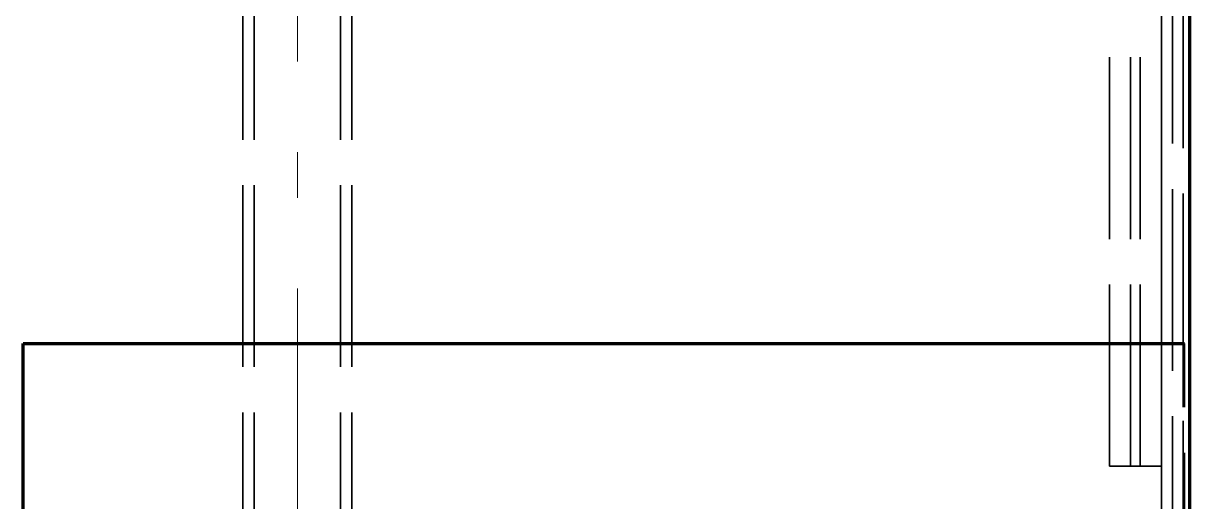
# Model space of a CAD drawing. Header units: millimetres. Extents: x 0 to 2382, y 0 to 420.
# Drawn here: x 283.38 to 309.05, y 266.72 to 277.25 of the extents above; entities that cross this region are included whole.
import ezdxf

# ---------------------------------------------------------------- set-up
doc = ezdxf.new("R2010")
doc.units = ezdxf.units.MM
doc.linetypes.add('IRAM-E-TRAZOS', pattern=[5, 4, -1])
doc.linetypes.add('IRAM-F-TRAZO-PUNTO', pattern=[20, 15, -2, 1, -2])
for name, color, linetype, lineweight in [('01-VISIBLE', 7, 'CONTINUOUS', 70), ('02-OCULTA', 4, 'IRAM-E-TRAZOS', 35), ('03-EJE', 1, 'IRAM-F-TRAZO-PUNTO', 18)]:
    doc.layers.add(name, color=color, linetype=linetype, lineweight=lineweight)

msp = doc.modelspace()

# ---------------------------------------------------------------- linework, layer by layer
at = {"layer": '01-VISIBLE'}
for p, q in [((309.055, 251.158), (309.055, 297.4)), ((283.377, 248.799), (283.377, 270.201))]:
    msp.add_line(p, q, dxfattribs=at)
msp.add_lwpolyline([(283.377, 270.201), (283.441, 270.201), (283.505, 270.201), (283.569, 270.201), (283.633, 270.201), (283.697, 270.201), (283.761, 270.201), (283.825, 270.201), (283.889, 270.201), (283.953, 270.201), (284.017, 270.201), (284.08, 270.201), (284.144, 270.201), (284.208, 270.201), (284.272, 270.201), (284.336, 270.201), (284.4, 270.201), (284.464, 270.201), (284.528, 270.201), (284.592, 270.201), (284.656, 270.201), (284.72, 270.201), (284.783, 270.201), (284.847, 270.201), (284.911, 270.201), (284.975, 270.201), (285.039, 270.201), (285.103, 270.201), (285.167, 270.201), (285.231, 270.201), (285.295, 270.201), (285.359, 270.201), (285.423, 270.201), (285.487, 270.201), (285.55, 270.201), (285.614, 270.201), (285.678, 270.201), (285.742, 270.201), (285.806, 270.201), (285.87, 270.201), (285.934, 270.201), (285.998, 270.201), (286.062, 270.201), (286.126, 270.201), (286.19, 270.201), (286.253, 270.201), (286.317, 270.201), (286.381, 270.201), (286.445, 270.201), (286.509, 270.201), (286.573, 270.201), (286.637, 270.201), (286.701, 270.201), (286.765, 270.201), (286.829, 270.201), (286.893, 270.201), (286.957, 270.201), (287.02, 270.201), (287.084, 270.201), (287.148, 270.201), (287.212, 270.201), (287.276, 270.201), (287.34, 270.201), (287.404, 270.201), (287.468, 270.201), (287.532, 270.201), (287.596, 270.201), (287.66, 270.201), (287.723, 270.201), (287.787, 270.201), (287.851, 270.201), (287.915, 270.201), (287.979, 270.201), (288.043, 270.201), (288.107, 270.201), (288.171, 270.201), (288.235, 270.201), (288.299, 270.201), (288.363, 270.201), (288.427, 270.201), (288.49, 270.201), (288.554, 270.201), (288.618, 270.201), (288.682, 270.201), (288.746, 270.201), (288.81, 270.201), (288.874, 270.201), (288.938, 270.201), (289.002, 270.201), (289.066, 270.201), (289.13, 270.201), (289.193, 270.201), (289.257, 270.201), (289.321, 270.201), (289.385, 270.201), (289.449, 270.201), (289.513, 270.201), (289.577, 270.201), (289.641, 270.201), (289.705, 270.201), (289.769, 270.201), (289.833, 270.201), (289.896, 270.201), (289.96, 270.201), (290.024, 270.201), (290.088, 270.201), (290.152, 270.201), (290.216, 270.201), (290.28, 270.201), (290.344, 270.201), (290.408, 270.201), (290.472, 270.201), (290.536, 270.201), (290.6, 270.201), (290.663, 270.201), (290.727, 270.201), (290.791, 270.201), (290.855, 270.201), (290.919, 270.201), (290.983, 270.201), (291.047, 270.201), (291.111, 270.201), (291.175, 270.201), (291.239, 270.201), (291.303, 270.201), (291.366, 270.201), (291.43, 270.201), (291.494, 270.201), (291.558, 270.201), (291.622, 270.201), (291.686, 270.201), (291.75, 270.201), (291.814, 270.201), (291.878, 270.201), (291.942, 270.201), (292.006, 270.201), (292.07, 270.201), (292.133, 270.201), (292.197, 270.201), (292.261, 270.201), (292.325, 270.201), (292.389, 270.201), (292.453, 270.201), (292.517, 270.201), (292.581, 270.201), (292.645, 270.201), (292.709, 270.201), (292.773, 270.201), (292.836, 270.201), (292.9, 270.201), (292.964, 270.201), (293.028, 270.201), (293.092, 270.201), (293.156, 270.201), (293.22, 270.201), (293.284, 270.201), (293.348, 270.201), (293.412, 270.201), (293.476, 270.201), (293.54, 270.201), (293.603, 270.201), (293.667, 270.201), (293.731, 270.201), (293.795, 270.201), (293.859, 270.201), (293.923, 270.201), (293.987, 270.201), (294.051, 270.201), (294.115, 270.201), (294.179, 270.201), (294.243, 270.201), (294.306, 270.201), (294.37, 270.201), (294.434, 270.201), (294.498, 270.201), (294.562, 270.201), (294.626, 270.201), (294.69, 270.201), (294.754, 270.201), (294.818, 270.201), (294.882, 270.201), (294.946, 270.201), (295.01, 270.201), (295.073, 270.201), (295.137, 270.201), (295.201, 270.201), (295.265, 270.201), (295.329, 270.201), (295.393, 270.201), (295.457, 270.201), (295.521, 270.201), (295.585, 270.201), (295.649, 270.201), (295.713, 270.201), (295.776, 270.201), (295.84, 270.201), (295.904, 270.201), (295.968, 270.201), (296.032, 270.201), (296.096, 270.201), (296.16, 270.201), (296.224, 270.201), (296.288, 270.201), (296.352, 270.201), (296.416, 270.201), (296.48, 270.201), (296.543, 270.201), (296.607, 270.201), (296.671, 270.201), (296.735, 270.201), (296.799, 270.201), (296.863, 270.201), (296.927, 270.201), (296.991, 270.201), (297.055, 270.201), (297.119, 270.201), (297.183, 270.201), (297.246, 270.201), (297.31, 270.201), (297.374, 270.201), (297.438, 270.201), (297.502, 270.201), (297.566, 270.201), (297.63, 270.201), (297.694, 270.201), (297.758, 270.201), (297.822, 270.201), (297.886, 270.201), (297.95, 270.201), (298.013, 270.201), (298.077, 270.201), (298.141, 270.201), (298.205, 270.201), (298.269, 270.201), (298.333, 270.201), (298.397, 270.201), (298.461, 270.201), (298.525, 270.201), (298.589, 270.201), (298.653, 270.201), (298.716, 270.201), (298.78, 270.201), (298.844, 270.201), (298.908, 270.201), (298.972, 270.201), (299.036, 270.201), (299.1, 270.201), (299.164, 270.201), (299.228, 270.201), (299.292, 270.201), (299.356, 270.201), (299.419, 270.201), (299.483, 270.201), (299.547, 270.201), (299.611, 270.201), (299.675, 270.201), (299.739, 270.201), (299.803, 270.201), (299.867, 270.201), (299.931, 270.201), (299.995, 270.201), (300.059, 270.201), (300.123, 270.201), (300.186, 270.201), (300.25, 270.201), (300.314, 270.201), (300.378, 270.201), (300.442, 270.201), (300.506, 270.201), (300.57, 270.201), (300.634, 270.201), (300.698, 270.201), (300.762, 270.201), (300.826, 270.201), (300.889, 270.201), (300.953, 270.201), (301.017, 270.201), (301.081, 270.201), (301.145, 270.201), (301.209, 270.201), (301.273, 270.201), (301.337, 270.201), (301.401, 270.201), (301.465, 270.201), (301.529, 270.201), (301.593, 270.201), (301.656, 270.201), (301.72, 270.201), (301.784, 270.201), (301.848, 270.201), (301.912, 270.201), (301.976, 270.201), (302.04, 270.201), (302.104, 270.201), (302.168, 270.201), (302.232, 270.201), (302.296, 270.201), (302.359, 270.201), (302.423, 270.201), (302.487, 270.201), (302.551, 270.201), (302.615, 270.201), (302.679, 270.201), (302.743, 270.201), (302.807, 270.201), (302.871, 270.201), (302.935, 270.201), (302.999, 270.201), (303.063, 270.201), (303.126, 270.201), (303.19, 270.201), (303.254, 270.201), (303.318, 270.201), (303.382, 270.201), (303.446, 270.201), (303.51, 270.201), (303.574, 270.201), (303.638, 270.201), (303.702, 270.201), (303.766, 270.201), (303.829, 270.201), (303.893, 270.201), (303.957, 270.201), (304.021, 270.201), (304.085, 270.201), (304.149, 270.201), (304.213, 270.201), (304.277, 270.201), (304.341, 270.201), (304.405, 270.201), (304.469, 270.201), (304.533, 270.201), (304.596, 270.201), (304.66, 270.201), (304.724, 270.201), (304.788, 270.201), (304.852, 270.201), (304.916, 270.201), (304.98, 270.201), (305.044, 270.201), (305.108, 270.201), (305.172, 270.201), (305.236, 270.201), (305.299, 270.201), (305.363, 270.201), (305.427, 270.201), (305.491, 270.201), (305.555, 270.201), (305.619, 270.201), (305.683, 270.201), (305.747, 270.201), (305.811, 270.201), (305.875, 270.201), (305.939, 270.201), (306.003, 270.201), (306.066, 270.201), (306.13, 270.201), (306.194, 270.201), (306.258, 270.201), (306.322, 270.201), (306.386, 270.201), (306.45, 270.201), (306.514, 270.201), (306.578, 270.201), (306.642, 270.201), (306.706, 270.201), (306.769, 270.201), (306.833, 270.201), (306.897, 270.201), (306.961, 270.201), (307.025, 270.201), (307.089, 270.201), (307.153, 270.201), (307.217, 270.201), (307.281, 270.201), (307.345, 270.201), (307.409, 270.201), (307.473, 270.201), (307.536, 270.201), (307.6, 270.201), (307.664, 270.201), (307.728, 270.201), (307.792, 270.201), (307.856, 270.201), (307.92, 270.201), (307.984, 270.201), (308.048, 270.201), (308.112, 270.201), (308.176, 270.201), (308.239, 270.201), (308.303, 270.201), (308.367, 270.201), (308.431, 270.201), (308.495, 270.201), (308.559, 270.201), (308.623, 270.201), (308.687, 270.201), (308.751, 270.201), (308.815, 270.201), (308.879, 270.201), (308.942, 270.201)], dxfattribs=at)
at = {"layer": '02-OCULTA'}
for p, q in [((288.212, 219.685), (288.212, 312.118)), ((288.462, 219.685), (288.462, 312.118)), ((290.362, 219.685), (290.362, 312.118)), ((290.612, 219.685), (290.612, 312.118)), ((308.437, 229.5), (308.437, 297.5)), ((308.675, 229.6), (308.675, 297.4)), ((308.675, 229.6), (308.675, 297.4)), ((308.912, 229.5), (308.912, 297.4)), ((309.055, 229.6), (309.055, 297.4)), ((307.293, 267.5), (307.293, 287.5)), ((307.293, 267.5), (307.293, 287.5)), ((307.751, 267.5), (307.751, 287.5)), ((307.751, 267.5), (307.751, 287.5)), ((307.962, 267.5), (307.962, 287.5)), ((308.437, 267.5), (308.437, 287.5)), ((283.377, 248.799), (283.377, 270.201)), ((283.387, 270.201), (283.377, 270.201)), ((283.387, 270.201), (283.377, 270.201)), ((283.387, 248.799), (283.387, 270.201)), ((283.387, 248.799), (283.387, 270.201)), ((308.912, 248.799), (308.912, 270.201)), ((308.942, 248.799), (308.942, 270.201)), ((307.293, 267.5), (307.751, 267.5)), ((307.293, 267.5), (307.751, 267.5))]:
    msp.add_line(p, q, dxfattribs=at)
for points in [[(308.942, 270.201), (308.879, 270.201), (308.815, 270.201), (308.751, 270.201), (308.687, 270.201), (308.623, 270.201), (308.559, 270.201), (308.495, 270.201), (308.431, 270.201), (308.367, 270.201), (308.303, 270.201), (308.239, 270.201), (308.176, 270.201), (308.112, 270.201), (308.048, 270.201), (307.984, 270.201), (307.92, 270.201), (307.856, 270.201), (307.792, 270.201), (307.728, 270.201), (307.664, 270.201), (307.6, 270.201), (307.536, 270.201), (307.473, 270.201), (307.409, 270.201), (307.345, 270.201), (307.281, 270.201), (307.217, 270.201), (307.153, 270.201), (307.089, 270.201), (307.025, 270.201), (306.961, 270.201), (306.897, 270.201), (306.833, 270.201), (306.769, 270.201), (306.706, 270.201), (306.642, 270.201), (306.578, 270.201), (306.514, 270.201), (306.45, 270.201), (306.386, 270.201), (306.322, 270.201), (306.258, 270.201), (306.194, 270.201), (306.13, 270.201), (306.066, 270.201), (306.003, 270.201), (305.939, 270.201), (305.875, 270.201), (305.811, 270.201), (305.747, 270.201), (305.683, 270.201), (305.619, 270.201), (305.555, 270.201), (305.491, 270.201), (305.427, 270.201), (305.363, 270.201), (305.299, 270.201), (305.236, 270.201), (305.172, 270.201), (305.108, 270.201), (305.044, 270.201), (304.98, 270.201), (304.916, 270.201), (304.852, 270.201), (304.788, 270.201), (304.724, 270.201), (304.66, 270.201), (304.596, 270.201), (304.533, 270.201), (304.469, 270.201), (304.405, 270.201), (304.341, 270.201), (304.277, 270.201), (304.213, 270.201), (304.149, 270.201), (304.085, 270.201), (304.021, 270.201), (303.957, 270.201), (303.893, 270.201), (303.829, 270.201), (303.766, 270.201), (303.702, 270.201), (303.638, 270.201), (303.574, 270.201), (303.51, 270.201), (303.446, 270.201), (303.382, 270.201), (303.318, 270.201), (303.254, 270.201), (303.19, 270.201), (303.126, 270.201), (303.063, 270.201), (302.999, 270.201), (302.935, 270.201), (302.871, 270.201), (302.807, 270.201), (302.743, 270.201), (302.679, 270.201), (302.615, 270.201), (302.551, 270.201), (302.487, 270.201), (302.423, 270.201), (302.359, 270.201), (302.296, 270.201), (302.232, 270.201), (302.168, 270.201), (302.104, 270.201), (302.04, 270.201), (301.976, 270.201), (301.912, 270.201), (301.848, 270.201), (301.784, 270.201), (301.72, 270.201), (301.656, 270.201), (301.593, 270.201), (301.529, 270.201), (301.465, 270.201), (301.401, 270.201), (301.337, 270.201), (301.273, 270.201), (301.209, 270.201), (301.145, 270.201), (301.081, 270.201), (301.017, 270.201), (300.953, 270.201), (300.889, 270.201), (300.826, 270.201), (300.762, 270.201), (300.698, 270.201), (300.634, 270.201), (300.57, 270.201), (300.506, 270.201), (300.442, 270.201), (300.378, 270.201), (300.314, 270.201), (300.25, 270.201), (300.186, 270.201), (300.123, 270.201), (300.059, 270.201), (299.995, 270.201), (299.931, 270.201), (299.867, 270.201), (299.803, 270.201), (299.739, 270.201), (299.675, 270.201), (299.611, 270.201), (299.547, 270.201), (299.483, 270.201), (299.419, 270.201), (299.356, 270.201), (299.292, 270.201), (299.228, 270.201), (299.164, 270.201), (299.1, 270.201), (299.036, 270.201), (298.972, 270.201), (298.908, 270.201), (298.844, 270.201), (298.78, 270.201), (298.716, 270.201), (298.653, 270.201), (298.589, 270.201), (298.525, 270.201), (298.461, 270.201), (298.397, 270.201), (298.333, 270.201), (298.269, 270.201), (298.205, 270.201), (298.141, 270.201), (298.077, 270.201), (298.013, 270.201), (297.95, 270.201), (297.886, 270.201), (297.822, 270.201), (297.758, 270.201), (297.694, 270.201), (297.63, 270.201), (297.566, 270.201), (297.502, 270.201), (297.438, 270.201), (297.374, 270.201), (297.31, 270.201), (297.246, 270.201), (297.183, 270.201), (297.119, 270.201), (297.055, 270.201), (296.991, 270.201), (296.927, 270.201), (296.863, 270.201), (296.799, 270.201), (296.735, 270.201), (296.671, 270.201), (296.607, 270.201), (296.543, 270.201), (296.48, 270.201), (296.416, 270.201), (296.352, 270.201), (296.288, 270.201), (296.224, 270.201), (296.16, 270.201), (296.096, 270.201), (296.032, 270.201), (295.968, 270.201), (295.904, 270.201), (295.84, 270.201), (295.776, 270.201), (295.713, 270.201), (295.649, 270.201), (295.585, 270.201), (295.521, 270.201), (295.457, 270.201), (295.393, 270.201), (295.329, 270.201), (295.265, 270.201), (295.201, 270.201), (295.137, 270.201), (295.073, 270.201), (295.01, 270.201), (294.946, 270.201), (294.882, 270.201), (294.818, 270.201), (294.754, 270.201), (294.69, 270.201), (294.626, 270.201), (294.562, 270.201), (294.498, 270.201), (294.434, 270.201), (294.37, 270.201), (294.306, 270.201), (294.243, 270.201), (294.179, 270.201), (294.115, 270.201), (294.051, 270.201), (293.987, 270.201), (293.923, 270.201), (293.859, 270.201), (293.795, 270.201), (293.731, 270.201), (293.667, 270.201), (293.603, 270.201), (293.54, 270.201), (293.476, 270.201), (293.412, 270.201), (293.348, 270.201), (293.284, 270.201), (293.22, 270.201), (293.156, 270.201), (293.092, 270.201), (293.028, 270.201), (292.964, 270.201), (292.9, 270.201), (292.836, 270.201), (292.773, 270.201), (292.709, 270.201), (292.645, 270.201), (292.581, 270.201), (292.517, 270.201), (292.453, 270.201), (292.389, 270.201), (292.325, 270.201), (292.261, 270.201), (292.197, 270.201), (292.133, 270.201), (292.07, 270.201), (292.006, 270.201), (291.942, 270.201), (291.878, 270.201), (291.814, 270.201), (291.75, 270.201), (291.686, 270.201), (291.622, 270.201), (291.558, 270.201), (291.494, 270.201), (291.43, 270.201), (291.366, 270.201), (291.303, 270.201), (291.239, 270.201), (291.175, 270.201), (291.111, 270.201), (291.047, 270.201), (290.983, 270.201), (290.919, 270.201), (290.855, 270.201), (290.791, 270.201), (290.727, 270.201), (290.663, 270.201), (290.6, 270.201), (290.536, 270.201), (290.472, 270.201), (290.408, 270.201), (290.344, 270.201), (290.28, 270.201), (290.216, 270.201), (290.152, 270.201), (290.088, 270.201), (290.024, 270.201), (289.96, 270.201), (289.896, 270.201), (289.833, 270.201), (289.769, 270.201), (289.705, 270.201), (289.641, 270.201), (289.577, 270.201), (289.513, 270.201), (289.449, 270.201), (289.385, 270.201), (289.321, 270.201), (289.257, 270.201), (289.193, 270.201), (289.13, 270.201), (289.066, 270.201), (289.002, 270.201), (288.938, 270.201), (288.874, 270.201), (288.81, 270.201), (288.746, 270.201), (288.682, 270.201), (288.618, 270.201), (288.554, 270.201), (288.49, 270.201), (288.427, 270.201), (288.363, 270.201), (288.299, 270.201), (288.235, 270.201), (288.171, 270.201), (288.107, 270.201), (288.043, 270.201), (287.979, 270.201), (287.915, 270.201), (287.851, 270.201), (287.787, 270.201), (287.723, 270.201), (287.66, 270.201), (287.596, 270.201), (287.532, 270.201), (287.468, 270.201), (287.404, 270.201), (287.34, 270.201), (287.276, 270.201), (287.212, 270.201), (287.148, 270.201), (287.084, 270.201), (287.02, 270.201), (286.957, 270.201), (286.893, 270.201), (286.829, 270.201), (286.765, 270.201), (286.701, 270.201), (286.637, 270.201), (286.573, 270.201), (286.509, 270.201), (286.445, 270.201), (286.381, 270.201), (286.317, 270.201), (286.253, 270.201), (286.19, 270.201), (286.126, 270.201), (286.062, 270.201), (285.998, 270.201), (285.934, 270.201), (285.87, 270.201), (285.806, 270.201), (285.742, 270.201), (285.678, 270.201), (285.614, 270.201), (285.55, 270.201), (285.487, 270.201), (285.423, 270.201), (285.359, 270.201), (285.295, 270.201), (285.231, 270.201), (285.167, 270.201), (285.103, 270.201), (285.039, 270.201), (284.975, 270.201), (284.911, 270.201), (284.847, 270.201), (284.783, 270.201), (284.72, 270.201), (284.656, 270.201), (284.592, 270.201), (284.528, 270.201), (284.464, 270.201), (284.4, 270.201), (284.336, 270.201), (284.272, 270.201), (284.208, 270.201), (284.144, 270.201), (284.08, 270.201), (284.017, 270.201), (283.953, 270.201), (283.889, 270.201), (283.825, 270.201), (283.761, 270.201), (283.697, 270.201), (283.633, 270.201), (283.569, 270.201), (283.505, 270.201), (283.441, 270.201), (283.377, 270.201)], [(283.387, 270.201), (283.45, 270.201), (283.514, 270.201), (283.578, 270.201), (283.642, 270.201), (283.706, 270.201), (283.77, 270.201), (283.833, 270.201), (283.897, 270.201), (283.961, 270.201), (284.025, 270.201), (284.089, 270.201), (284.152, 270.201), (284.216, 270.201), (284.28, 270.201), (284.344, 270.201), (284.408, 270.201), (284.472, 270.201), (284.535, 270.201), (284.599, 270.201), (284.663, 270.201), (284.727, 270.201), (284.791, 270.201), (284.854, 270.201), (284.918, 270.201), (284.982, 270.201), (285.046, 270.201), (285.11, 270.201), (285.173, 270.201), (285.237, 270.201), (285.301, 270.201), (285.365, 270.201), (285.429, 270.201), (285.493, 270.201), (285.556, 270.201), (285.62, 270.201), (285.684, 270.201), (285.748, 270.201), (285.812, 270.201), (285.875, 270.201), (285.939, 270.201), (286.003, 270.201), (286.067, 270.201), (286.131, 270.201), (286.195, 270.201), (286.258, 270.201), (286.322, 270.201), (286.386, 270.201), (286.45, 270.201), (286.514, 270.201), (286.577, 270.201), (286.641, 270.201), (286.705, 270.201), (286.769, 270.201), (286.833, 270.201), (286.896, 270.201), (286.96, 270.201), (287.024, 270.201), (287.088, 270.201), (287.152, 270.201), (287.216, 270.201), (287.279, 270.201), (287.343, 270.201), (287.407, 270.201), (287.471, 270.201), (287.535, 270.201), (287.598, 270.201), (287.662, 270.201), (287.726, 270.201), (287.79, 270.201), (287.854, 270.201), (287.918, 270.201), (287.981, 270.201), (288.045, 270.201), (288.109, 270.201), (288.173, 270.201), (288.237, 270.201), (288.3, 270.201), (288.364, 270.201), (288.428, 270.201), (288.492, 270.201), (288.556, 270.201), (288.619, 270.201), (288.683, 270.201), (288.747, 270.201), (288.811, 270.201), (288.875, 270.201), (288.939, 270.201), (289.002, 270.201), (289.066, 270.201), (289.13, 270.201), (289.194, 270.201), (289.258, 270.201), (289.321, 270.201), (289.385, 270.201), (289.449, 270.201), (289.513, 270.201), (289.577, 270.201), (289.64, 270.201), (289.704, 270.201), (289.768, 270.201), (289.832, 270.201), (289.896, 270.201), (289.96, 270.201), (290.023, 270.201), (290.087, 270.201), (290.151, 270.201), (290.215, 270.201), (290.279, 270.201), (290.342, 270.201), (290.406, 270.201), (290.47, 270.201), (290.534, 270.201), (290.598, 270.201), (290.662, 270.201), (290.725, 270.201), (290.789, 270.201), (290.853, 270.201), (290.917, 270.201), (290.981, 270.201), (291.044, 270.201), (291.108, 270.201), (291.172, 270.201), (291.236, 270.201), (291.3, 270.201), (291.363, 270.201), (291.427, 270.201), (291.491, 270.201), (291.555, 270.201), (291.619, 270.201), (291.683, 270.201), (291.746, 270.201), (291.81, 270.201), (291.874, 270.201), (291.938, 270.201), (292.002, 270.201), (292.065, 270.201), (292.129, 270.201), (292.193, 270.201), (292.257, 270.201), (292.321, 270.201), (292.385, 270.201), (292.448, 270.201), (292.512, 270.201), (292.576, 270.201), (292.64, 270.201), (292.704, 270.201), (292.767, 270.201), (292.831, 270.201), (292.895, 270.201), (292.959, 270.201), (293.023, 270.201), (293.086, 270.201), (293.15, 270.201), (293.214, 270.201), (293.278, 270.201), (293.342, 270.201), (293.406, 270.201), (293.469, 270.201), (293.533, 270.201), (293.597, 270.201), (293.661, 270.201), (293.725, 270.201), (293.788, 270.201), (293.852, 270.201), (293.916, 270.201), (293.98, 270.201), (294.044, 270.201), (294.108, 270.201), (294.171, 270.201), (294.235, 270.201), (294.299, 270.201), (294.363, 270.201), (294.427, 270.201), (294.49, 270.201), (294.554, 270.201), (294.618, 270.201), (294.682, 270.201), (294.746, 270.201), (294.809, 270.201), (294.873, 270.201), (294.937, 270.201), (295.001, 270.201), (295.065, 270.201), (295.129, 270.201), (295.192, 270.201), (295.256, 270.201), (295.32, 270.201), (295.384, 270.201), (295.448, 270.201), (295.511, 270.201), (295.575, 270.201), (295.639, 270.201), (295.703, 270.201), (295.767, 270.201), (295.831, 270.201), (295.894, 270.201), (295.958, 270.201), (296.022, 270.201), (296.086, 270.201), (296.15, 270.201), (296.213, 270.201), (296.277, 270.201), (296.341, 270.201), (296.405, 270.201), (296.469, 270.201), (296.532, 270.201), (296.596, 270.201), (296.66, 270.201), (296.724, 270.201), (296.788, 270.201), (296.852, 270.201), (296.915, 270.201), (296.979, 270.201), (297.043, 270.201), (297.107, 270.201), (297.171, 270.201), (297.234, 270.201), (297.298, 270.201), (297.362, 270.201), (297.426, 270.201), (297.49, 270.201), (297.554, 270.201), (297.617, 270.201), (297.681, 270.201), (297.745, 270.201), (297.809, 270.201), (297.873, 270.201), (297.936, 270.201), (298, 270.201), (298.064, 270.201), (298.128, 270.201), (298.192, 270.201), (298.255, 270.201), (298.319, 270.201), (298.383, 270.201), (298.447, 270.201), (298.511, 270.201), (298.575, 270.201), (298.638, 270.201), (298.702, 270.201), (298.766, 270.201), (298.83, 270.201), (298.894, 270.201), (298.957, 270.201), (299.021, 270.201), (299.085, 270.201), (299.149, 270.201), (299.213, 270.201), (299.276, 270.201), (299.34, 270.201), (299.404, 270.201), (299.468, 270.201), (299.532, 270.201), (299.596, 270.201), (299.659, 270.201), (299.723, 270.201), (299.787, 270.201), (299.851, 270.201), (299.915, 270.201), (299.978, 270.201), (300.042, 270.201), (300.106, 270.201), (300.17, 270.201), (300.234, 270.201), (300.298, 270.201), (300.361, 270.201), (300.425, 270.201), (300.489, 270.201), (300.553, 270.201), (300.617, 270.201), (300.68, 270.201), (300.744, 270.201), (300.808, 270.201), (300.872, 270.201), (300.936, 270.201), (300.999, 270.201), (301.063, 270.201), (301.127, 270.201), (301.191, 270.201), (301.255, 270.201), (301.319, 270.201), (301.382, 270.201), (301.446, 270.201), (301.51, 270.201), (301.574, 270.201), (301.638, 270.201), (301.701, 270.201), (301.765, 270.201), (301.829, 270.201), (301.893, 270.201), (301.957, 270.201), (302.021, 270.201), (302.084, 270.201), (302.148, 270.201), (302.212, 270.201), (302.276, 270.201), (302.34, 270.201), (302.403, 270.201), (302.467, 270.201), (302.531, 270.201), (302.595, 270.201), (302.659, 270.201), (302.722, 270.201), (302.786, 270.201), (302.85, 270.201), (302.914, 270.201), (302.978, 270.201), (303.042, 270.201), (303.105, 270.201), (303.169, 270.201), (303.233, 270.201), (303.297, 270.201), (303.361, 270.201), (303.424, 270.201), (303.488, 270.201), (303.552, 270.201), (303.616, 270.201), (303.68, 270.201), (303.744, 270.201), (303.807, 270.201), (303.871, 270.201), (303.935, 270.201), (303.999, 270.201), (304.063, 270.201), (304.126, 270.201), (304.19, 270.201), (304.254, 270.201), (304.318, 270.201), (304.382, 270.201), (304.445, 270.201), (304.509, 270.201), (304.573, 270.201), (304.637, 270.201), (304.701, 270.201), (304.765, 270.201), (304.828, 270.201), (304.892, 270.201), (304.956, 270.201), (305.02, 270.201), (305.084, 270.201), (305.147, 270.201), (305.211, 270.201), (305.275, 270.201), (305.339, 270.201), (305.403, 270.201), (305.467, 270.201), (305.53, 270.201), (305.594, 270.201), (305.658, 270.201), (305.722, 270.201), (305.786, 270.201), (305.849, 270.201), (305.913, 270.201), (305.977, 270.201), (306.041, 270.201), (306.105, 270.201), (306.168, 270.201), (306.232, 270.201), (306.296, 270.201), (306.36, 270.201), (306.424, 270.201), (306.488, 270.201), (306.551, 270.201), (306.615, 270.201), (306.679, 270.201), (306.743, 270.201), (306.807, 270.201), (306.87, 270.201), (306.934, 270.201), (306.998, 270.201), (307.062, 270.201), (307.126, 270.201), (307.19, 270.201), (307.253, 270.201), (307.317, 270.201), (307.381, 270.201), (307.445, 270.201), (307.509, 270.201), (307.572, 270.201), (307.636, 270.201), (307.7, 270.201), (307.764, 270.201), (307.828, 270.201), (307.891, 270.201), (307.955, 270.201), (308.019, 270.201), (308.083, 270.201), (308.147, 270.201), (308.211, 270.201), (308.274, 270.201), (308.338, 270.201), (308.402, 270.201), (308.466, 270.201), (308.53, 270.201), (308.593, 270.201), (308.657, 270.201), (308.721, 270.201), (308.785, 270.201), (308.849, 270.201), (308.912, 270.201)], [(308.912, 270.201), (308.849, 270.201), (308.785, 270.201), (308.721, 270.201), (308.657, 270.201), (308.593, 270.201), (308.53, 270.201), (308.466, 270.201), (308.402, 270.201), (308.338, 270.201), (308.274, 270.201), (308.211, 270.201), (308.147, 270.201), (308.083, 270.201), (308.019, 270.201), (307.955, 270.201), (307.891, 270.201), (307.828, 270.201), (307.764, 270.201), (307.7, 270.201), (307.636, 270.201), (307.572, 270.201), (307.509, 270.201), (307.445, 270.201), (307.381, 270.201), (307.317, 270.201), (307.253, 270.201), (307.19, 270.201), (307.126, 270.201), (307.062, 270.201), (306.998, 270.201), (306.934, 270.201), (306.87, 270.201), (306.807, 270.201), (306.743, 270.201), (306.679, 270.201), (306.615, 270.201), (306.551, 270.201), (306.488, 270.201), (306.424, 270.201), (306.36, 270.201), (306.296, 270.201), (306.232, 270.201), (306.168, 270.201), (306.105, 270.201), (306.041, 270.201), (305.977, 270.201), (305.913, 270.201), (305.849, 270.201), (305.786, 270.201), (305.722, 270.201), (305.658, 270.201), (305.594, 270.201), (305.53, 270.201), (305.467, 270.201), (305.403, 270.201), (305.339, 270.201), (305.275, 270.201), (305.211, 270.201), (305.147, 270.201), (305.084, 270.201), (305.02, 270.201), (304.956, 270.201), (304.892, 270.201), (304.828, 270.201), (304.765, 270.201), (304.701, 270.201), (304.637, 270.201), (304.573, 270.201), (304.509, 270.201), (304.445, 270.201), (304.382, 270.201), (304.318, 270.201), (304.254, 270.201), (304.19, 270.201), (304.126, 270.201), (304.063, 270.201), (303.999, 270.201), (303.935, 270.201), (303.871, 270.201), (303.807, 270.201), (303.744, 270.201), (303.68, 270.201), (303.616, 270.201), (303.552, 270.201), (303.488, 270.201), (303.424, 270.201), (303.361, 270.201), (303.297, 270.201), (303.233, 270.201), (303.169, 270.201), (303.105, 270.201), (303.042, 270.201), (302.978, 270.201), (302.914, 270.201), (302.85, 270.201), (302.786, 270.201), (302.722, 270.201), (302.659, 270.201), (302.595, 270.201), (302.531, 270.201), (302.467, 270.201), (302.403, 270.201), (302.34, 270.201), (302.276, 270.201), (302.212, 270.201), (302.148, 270.201), (302.084, 270.201), (302.021, 270.201), (301.957, 270.201), (301.893, 270.201), (301.829, 270.201), (301.765, 270.201), (301.701, 270.201), (301.638, 270.201), (301.574, 270.201), (301.51, 270.201), (301.446, 270.201), (301.382, 270.201), (301.319, 270.201), (301.255, 270.201), (301.191, 270.201), (301.127, 270.201), (301.063, 270.201), (300.999, 270.201), (300.936, 270.201), (300.872, 270.201), (300.808, 270.201), (300.744, 270.201), (300.68, 270.201), (300.617, 270.201), (300.553, 270.201), (300.489, 270.201), (300.425, 270.201), (300.361, 270.201), (300.298, 270.201), (300.234, 270.201), (300.17, 270.201), (300.106, 270.201), (300.042, 270.201), (299.978, 270.201), (299.915, 270.201), (299.851, 270.201), (299.787, 270.201), (299.723, 270.201), (299.659, 270.201), (299.596, 270.201), (299.532, 270.201), (299.468, 270.201), (299.404, 270.201), (299.34, 270.201), (299.276, 270.201), (299.213, 270.201), (299.149, 270.201), (299.085, 270.201), (299.021, 270.201), (298.957, 270.201), (298.894, 270.201), (298.83, 270.201), (298.766, 270.201), (298.702, 270.201), (298.638, 270.201), (298.575, 270.201), (298.511, 270.201), (298.447, 270.201), (298.383, 270.201), (298.319, 270.201), (298.255, 270.201), (298.192, 270.201), (298.128, 270.201), (298.064, 270.201), (298, 270.201), (297.936, 270.201), (297.873, 270.201), (297.809, 270.201), (297.745, 270.201), (297.681, 270.201), (297.617, 270.201), (297.554, 270.201), (297.49, 270.201), (297.426, 270.201), (297.362, 270.201), (297.298, 270.201), (297.234, 270.201), (297.171, 270.201), (297.107, 270.201), (297.043, 270.201), (296.979, 270.201), (296.915, 270.201), (296.852, 270.201), (296.788, 270.201), (296.724, 270.201), (296.66, 270.201), (296.596, 270.201), (296.532, 270.201), (296.469, 270.201), (296.405, 270.201), (296.341, 270.201), (296.277, 270.201), (296.213, 270.201), (296.15, 270.201), (296.086, 270.201), (296.022, 270.201), (295.958, 270.201), (295.894, 270.201), (295.831, 270.201), (295.767, 270.201), (295.703, 270.201), (295.639, 270.201), (295.575, 270.201), (295.511, 270.201), (295.448, 270.201), (295.384, 270.201), (295.32, 270.201), (295.256, 270.201), (295.192, 270.201), (295.129, 270.201), (295.065, 270.201), (295.001, 270.201), (294.937, 270.201), (294.873, 270.201), (294.809, 270.201), (294.746, 270.201), (294.682, 270.201), (294.618, 270.201), (294.554, 270.201), (294.49, 270.201), (294.427, 270.201), (294.363, 270.201), (294.299, 270.201), (294.235, 270.201), (294.171, 270.201), (294.108, 270.201), (294.044, 270.201), (293.98, 270.201), (293.916, 270.201), (293.852, 270.201), (293.788, 270.201), (293.725, 270.201), (293.661, 270.201), (293.597, 270.201), (293.533, 270.201), (293.469, 270.201), (293.406, 270.201), (293.342, 270.201), (293.278, 270.201), (293.214, 270.201), (293.15, 270.201), (293.086, 270.201), (293.023, 270.201), (292.959, 270.201), (292.895, 270.201), (292.831, 270.201), (292.767, 270.201), (292.704, 270.201), (292.64, 270.201), (292.576, 270.201), (292.512, 270.201), (292.448, 270.201), (292.385, 270.201), (292.321, 270.201), (292.257, 270.201), (292.193, 270.201), (292.129, 270.201), (292.065, 270.201), (292.002, 270.201), (291.938, 270.201), (291.874, 270.201), (291.81, 270.201), (291.746, 270.201), (291.683, 270.201), (291.619, 270.201), (291.555, 270.201), (291.491, 270.201), (291.427, 270.201), (291.363, 270.201), (291.3, 270.201), (291.236, 270.201), (291.172, 270.201), (291.108, 270.201), (291.044, 270.201), (290.981, 270.201), (290.917, 270.201), (290.853, 270.201), (290.789, 270.201), (290.725, 270.201), (290.662, 270.201), (290.598, 270.201), (290.534, 270.201), (290.47, 270.201), (290.406, 270.201), (290.342, 270.201), (290.279, 270.201), (290.215, 270.201), (290.151, 270.201), (290.087, 270.201), (290.023, 270.201), (289.96, 270.201), (289.896, 270.201), (289.832, 270.201), (289.768, 270.201), (289.704, 270.201), (289.64, 270.201), (289.577, 270.201), (289.513, 270.201), (289.449, 270.201), (289.385, 270.201), (289.321, 270.201), (289.258, 270.201), (289.194, 270.201), (289.13, 270.201), (289.066, 270.201), (289.002, 270.201), (288.939, 270.201), (288.875, 270.201), (288.811, 270.201), (288.747, 270.201), (288.683, 270.201), (288.619, 270.201), (288.556, 270.201), (288.492, 270.201), (288.428, 270.201), (288.364, 270.201), (288.3, 270.201), (288.237, 270.201), (288.173, 270.201), (288.109, 270.201), (288.045, 270.201), (287.981, 270.201), (287.918, 270.201), (287.854, 270.201), (287.79, 270.201), (287.726, 270.201), (287.662, 270.201), (287.598, 270.201), (287.535, 270.201), (287.471, 270.201), (287.407, 270.201), (287.343, 270.201), (287.279, 270.201), (287.216, 270.201), (287.152, 270.201), (287.088, 270.201), (287.024, 270.201), (286.96, 270.201), (286.896, 270.201), (286.833, 270.201), (286.769, 270.201), (286.705, 270.201), (286.641, 270.201), (286.577, 270.201), (286.514, 270.201), (286.45, 270.201), (286.386, 270.201), (286.322, 270.201), (286.258, 270.201), (286.195, 270.201), (286.131, 270.201), (286.067, 270.201), (286.003, 270.201), (285.939, 270.201), (285.875, 270.201), (285.812, 270.201), (285.748, 270.201), (285.684, 270.201), (285.62, 270.201), (285.556, 270.201), (285.493, 270.201), (285.429, 270.201), (285.365, 270.201), (285.301, 270.201), (285.237, 270.201), (285.173, 270.201), (285.11, 270.201), (285.046, 270.201), (284.982, 270.201), (284.918, 270.201), (284.854, 270.201), (284.791, 270.201), (284.727, 270.201), (284.663, 270.201), (284.599, 270.201), (284.535, 270.201), (284.472, 270.201), (284.408, 270.201), (284.344, 270.201), (284.28, 270.201), (284.216, 270.201), (284.152, 270.201), (284.089, 270.201), (284.025, 270.201), (283.961, 270.201), (283.897, 270.201), (283.833, 270.201), (283.77, 270.201), (283.706, 270.201), (283.642, 270.201), (283.578, 270.201), (283.514, 270.201), (283.45, 270.201), (283.387, 270.201)], [(307.293, 267.5), (307.344, 267.5), (307.396, 267.5), (307.447, 267.5), (307.499, 267.5), (307.55, 267.5), (307.602, 267.5), (307.653, 267.5), (307.705, 267.5), (307.756, 267.5), (307.808, 267.5), (307.859, 267.5), (307.911, 267.5), (307.962, 267.5)], [(307.962, 267.5), (307.911, 267.5), (307.859, 267.5), (307.808, 267.5), (307.756, 267.5), (307.705, 267.5), (307.653, 267.5), (307.602, 267.5), (307.55, 267.5), (307.499, 267.5), (307.447, 267.5), (307.396, 267.5), (307.344, 267.5), (307.293, 267.5)], [(307.751, 267.5), (307.803, 267.5), (307.856, 267.5), (307.909, 267.5), (307.962, 267.5), (308.015, 267.5), (308.068, 267.5), (308.12, 267.5), (308.173, 267.5), (308.226, 267.5), (308.279, 267.5), (308.332, 267.5), (308.385, 267.5), (308.437, 267.5)], [(308.437, 267.5), (308.385, 267.5), (308.332, 267.5), (308.279, 267.5), (308.226, 267.5), (308.173, 267.5), (308.12, 267.5), (308.068, 267.5), (308.015, 267.5), (307.962, 267.5), (307.909, 267.5), (307.856, 267.5), (307.803, 267.5), (307.751, 267.5)]]:
    msp.add_lwpolyline(points, dxfattribs=at)
at = {"layer": '03-EJE'}
msp.add_line((289.412, 216.41), (289.412, 324.362), dxfattribs=at)

doc.saveas('drawing.dxf')
